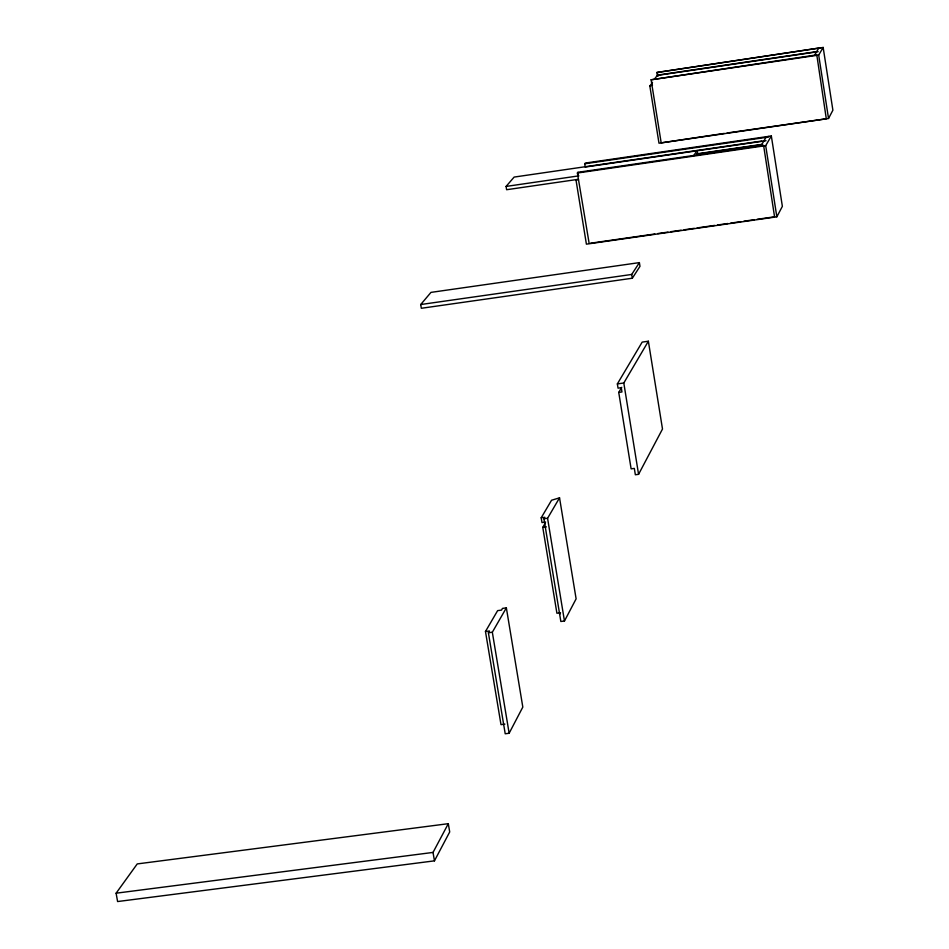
<?xml version="1.0" encoding="UTF-8"?>
<svg xmlns="http://www.w3.org/2000/svg" width="949" height="949" viewBox="0 0 949 949"><rect width="100%" height="100%" fill="white"/><g stroke="black" fill="none" stroke-linecap="round" stroke-linejoin="round"><path stroke-width="1.42" d="M485.473 631.5L489.411 630.978L488.391 632.746L505.212 733.779L509.139 733.257L522.816 707.088L506.363 607.882L502.496 608.392L501.499 610.112L497.632 610.622L485.473 631.5L501.001 724.645L504.915 724.134M541.203 517.786L544.821 517.288L543.943 518.771L560.847 621.488L564.465 621.014L576.114 598.855L559.542 497.834L551.559 500.242L541.203 517.786L541.986 522.567L545.604 522.069M578.475 179.61L575.996 179.966L586.399 244.166L776.851 216.823L782.367 206.348L771.335 135.992L585.26 163.074L584.703 163.786L585.225 167.048L766.057 140.737M652.509 82.599L649.84 85.991L658.986 143.204L828.536 118.483L832.89 110.203L823.163 47.45L656.886 72.48L657.349 75.398L818.168 51.673M434.452 860.85L449.707 831.953L448.308 823.685L137.237 863.922L116.11 893.199L117.593 901.55L434.452 860.85L433.029 852.427L448.308 823.685M638.57 474.322L662.497 429.019L648.369 341.237L642.188 342.103L617.36 383.906L618.048 388.165L621.263 387.714L621.951 391.973L618.736 392.423L631.121 468.853L634.323 468.403L635.356 474.761L638.57 474.322L623.801 383.005L648.369 341.237M559.673 614.347L560.527 612.746L556.909 613.232L542.769 527.347L544.987 523.563M509.139 733.257L492.329 632.224L506.363 607.882M564.465 621.014L547.573 518.273L559.542 497.834M776.851 216.823L765.689 145.648L771.335 135.992M828.536 118.483L818.69 55.078L823.163 47.45M618.736 392.423L621.737 387.311M768.868 136.348L768.465 137.036L584.703 163.786M820.956 47.77L656.886 72.48M761.098 145.672L765.997 137.391M814.574 55.184L818.441 48.636M632.331 278.223L639.982 266.337L639.389 262.612L430.976 292.387L420.704 304.534L421.332 308.283L632.331 278.223L631.714 274.451L639.389 262.612M693.363 156.134L697.159 150.452L697.681 153.726M589.151 243.418L577.395 173.015L577.965 172.291L763.589 145.316L774.562 216.811L757.041 219.326M652.497 85.09L649.84 85.991M578.214 175.956L577.965 172.291M652.022 82.16L652.271 85.374M654.276 79.301L657.562 75.113L816.875 51.614M724.217 133.418L661.192 142.884L651.109 79.787L816.792 54.864L826.306 118.815L727.136 132.99M578 179.361L506.624 189.717L506.078 186.431L514.144 177.072L761.893 141.033M651.109 79.787L818.69 55.078M696.815 153.845L762.403 144.307M696.578 154.189L762.201 144.651M577.395 173.015L765.689 145.648M506.078 186.431L578.926 175.85M590.61 243.205L654.846 233.988M657.764 233.573L667.989 232.102M670.907 231.686L681.121 230.216M684.051 229.8L694.265 228.329M697.183 227.914L714.704 225.399M717.622 224.984L727.847 223.513M730.766 223.098L740.979 221.627M743.897 221.212L754.123 219.741M420.704 304.534L631.714 274.451M617.36 383.906L623.801 383.005M543.943 518.771L547.573 518.273M542.769 527.347L546.399 526.849M488.391 632.746L492.329 632.224M116.11 893.199L433.029 852.427M657.55 73.381L658.013 76.288"/></g></svg>
